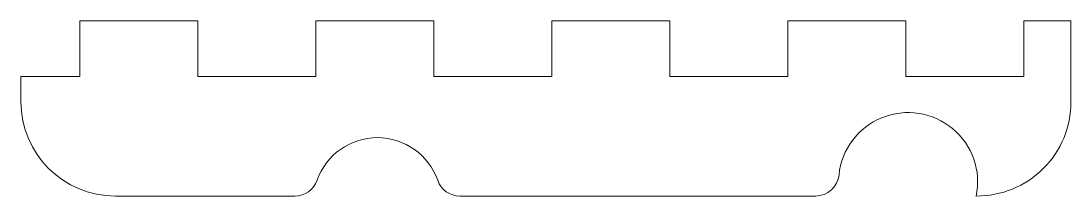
# Model space of a CAD drawing. Header units: inches. Extents: x -0.25 to 4.2, y -0.74 to 0.
import ezdxf

# ---------------------------------------------------------------- set-up
doc = ezdxf.new("R2010")
doc.units = ezdxf.units.IN
doc.header["$MEASUREMENT"] = 0

msp = doc.modelspace()

# ---------------------------------------------------------------- linework, layer by layer
at = {"color": 7, "linetype": 'Continuous', "lineweight": 15}
for p, q in [((0, 0), (0, -0.236)), ((0.5, 0), (0, 0)), ((0.5, -0.236), (0.5, 0)), ((1.5, 0), (1, 0)), ((1, 0), (1, -0.236)), ((1.5, -0.236), (1.5, 0)), ((2.5, 0), (2, 0)), ((2, 0), (2, -0.236)), ((2.5, -0.236), (2.5, 0)), ((3.5, 0), (3, 0)), ((3, 0), (3, -0.236)), ((3.5, -0.236), (3.5, 0)), ((4.1998, 0), (4, 0)), ((4, 0), (4, -0.236)), ((4.1998, -0.3441), (4.1998, 0)), ((0, -0.236), (-0.25, -0.236)), ((-0.25, -0.236), (-0.25, -0.3441)), ((1, -0.236), (0.5, -0.236)), ((2, -0.236), (1.5, -0.236)), ((3, -0.236), (2.5, -0.236)), ((4, -0.236), (3.5, -0.236)), ((0.15, -0.7441), (0.9105, -0.7441)), ((1.6103, -0.7441), (3.1172, -0.7441))]:
    msp.add_line(p, q, dxfattribs=at)
for centre, radius, start, end in [((0.15, -0.3441), 0.4, 180, 270), ((3.7998, -0.3441), 0.4, 269.7285, 0), ((3.5097, -0.6838), 0.2945, 348.1852, 174.2239), ((1.2604, -0.7665), 0.2707, 19.277, 160.723), ((3.1172, -0.6441), 0.1, 270, 354.2239), ((0.9105, -0.6441), 0.1, 270, 340.723), ((1.6103, -0.6441), 0.1, 199.277, 270)]:
    msp.add_arc(centre, radius, start, end, dxfattribs=at)

doc.saveas('drawing.dxf')
